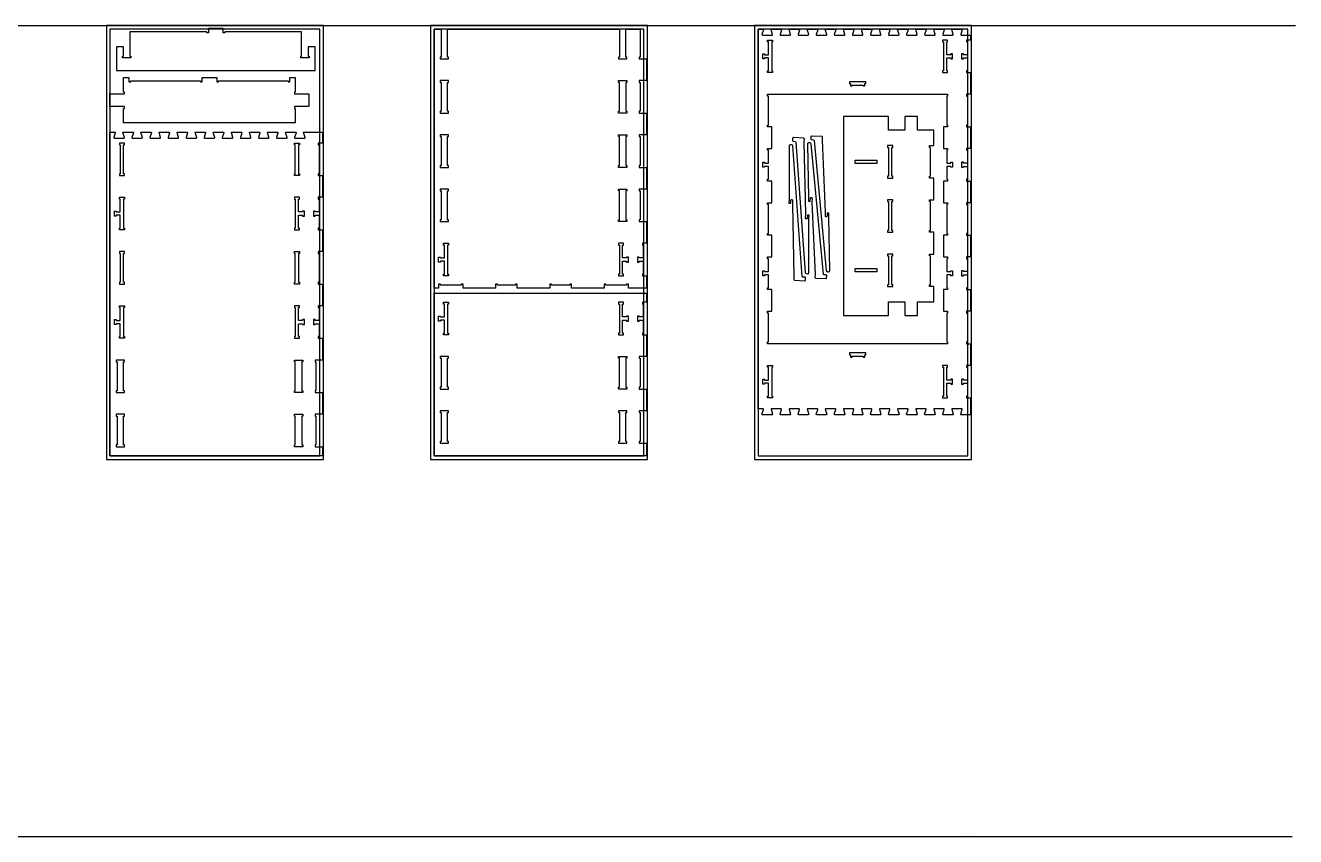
# Model space of a CAD drawing. Header units: inches. Extents: x -1745 to 48028, y -9858 to 20083.
# Drawn here: x 23836 to 30861, y -5684 to -1197 of the extents above; entities that cross this region are included whole.
import ezdxf

# ---------------------------------------------------------------- set-up
doc = ezdxf.new("R2010")
doc.units = ezdxf.units.IN
doc.header["$MEASUREMENT"] = 0
doc.header["$PDMODE"] = 34
doc.layers.add('6_ANYTOOL_CUTTHROUGH_OUTSI', color=5, linetype='Continuous')
doc.layers.add('TOP-CUT-OUTSIDE_24.500MM', color=7, linetype='Continuous', lineweight=25, true_color=0x00a2ff)

msp = doc.modelspace()

# ---------------------------------------------------------------- linework, layer by layer
for p, q in [((16521.2, -1197.9), (30860.9, -1197.9)), ((28709.2, -1248.1), (28709.7, -1249.3)), ((28709.2, -3348.1), (28709.7, -3349.3)), ((16501.5, -5683.3), (30841.2, -5683.3))]:
    msp.add_line(p, q)
for points in [[(24283.5, -3597.9), (25483.5, -3597.9), (25483.5, -1197.9), (24283.5, -1197.9)], [(24303.5, -3577.9), (25463.5, -3577.9), (25463.5, -1217.9), (24303.5, -1217.9)], [(24418.6, -1376.9), (24372.6, -1376.9), (24372.6, -1366.9), (24377.6, -1366.9), (24377.6, -1358.9), (24377.6, -1314.9), (24338.6, -1314.9), (24338.6, -1446.9), (25438.6, -1446.9), (25438.6, -1314.9), (25399.6, -1314.9), (25399.6, -1358.9), (25399.6, -1366.9), (25404.6, -1366.9), (25404.6, -1376.9), (25358.6, -1376.9), (25358.6, -1366.9), (25363.6, -1366.9), (25363.6, -1358.9), (25363.6, -1232.9), (24938.6, -1232.9), (24938.6, -1237.9), (24928.6, -1237.9), (24928.6, -1214.9), (24848.6, -1214.9), (24848.6, -1237.9), (24838.6, -1237.9), (24838.6, -1232.9), (24413.6, -1232.9), (24413.6, -1358.9), (24413.6, -1366.9), (24418.6, -1366.9)], [(26076, -3597.9), (27276, -3597.9), (27276, -1197.9), (26076, -1197.9)], [(26096, -3577.9), (27256, -3577.9), (27256, -1217.9), (26096, -1217.9)], [(26546, -2628.2), (26546, -2633.2), (26446, -2633.2), (26446, -2628.2), (26436, -2628.2), (26436, -2651.2), (26256, -2651.2), (26256, -2628.2), (26246, -2628.2), (26246, -2633.2), (26131, -2633.2), (26131, -2628.2), (26121, -2628.2), (26121, -2651.2), (26096, -2651.2), (26096, -1217.9), (26135, -1217.9), (26135, -1372.2), (26130, -1372.2), (26130, -1382.2), (26176, -1382.2), (26176, -1372.2), (26171, -1372.2), (26171, -1217.9), (27121, -1217.9), (27121, -1372.2), (27116, -1372.2), (27116, -1382.2), (27162, -1382.2), (27162, -1372.2), (27157, -1372.2), (27157, -1217.9), (27235, -1217.9), (27235, -1372.2), (27230, -1372.2), (27230, -1382.2), (27271, -1382.2), (27271, -1502.2), (27230, -1502.2), (27230, -1512.2), (27235, -1512.2), (27235, -1672.2), (27230, -1672.2), (27230, -1682.2), (27271, -1682.2), (27271, -1802.2), (27230, -1802.2), (27230, -1812.2), (27235, -1812.2), (27235, -1972.2), (27230, -1972.2), (27230, -1982.2), (27271, -1982.2), (27271, -2102.2), (27230, -2102.2), (27230, -2112.2), (27235, -2112.2), (27235, -2272.2), (27230, -2272.2), (27230, -2282.2), (27271, -2282.2), (27271, -2402.2), (27248, -2402.2), (27248, -2412.2), (27253, -2412.2), (27253, -2483.2), (27231, -2483.2), (27231, -2478.2), (27221, -2478.2), (27221, -2506.2), (27231, -2506.2), (27231, -2501.2), (27253, -2501.2), (27253, -2572.2), (27248, -2572.2), (27248, -2582.2), (27271, -2582.2), (27271, -2633.2), (27271, -2651.2), (27171, -2651.2), (27171, -2628.2), (27161, -2628.2), (27161, -2633.2), (27046, -2633.2), (27046, -2628.2), (27036, -2628.2), (27036, -2651.2), (26856, -2651.2), (26856, -2628.2), (26846, -2628.2), (26846, -2633.2), (26746, -2633.2), (26746, -2628.2), (26736, -2628.2), (26736, -2651.2), (26556, -2651.2), (26556, -2628.2)], [(27868.4, -3597.9), (29068.4, -3597.9), (29068.4, -1197.9), (27868.4, -1197.9)], [(27888.4, -3577.9), (29048.4, -3577.9), (29048.4, -1217.9), (27888.4, -1217.9)], [(27968.4, -1277.9), (27968.4, -1287.9), (27963.4, -1287.9), (27963.4, -1447.9), (27968.4, -1447.9), (27968.4, -1457.9), (27940.4, -1457.9), (27940.4, -1447.9), (27945.4, -1447.9), (27945.4, -1376.9), (27923.4, -1376.9), (27923.4, -1381.9), (27913.4, -1381.9), (27913.4, -1353.9), (27923.4, -1353.9), (27923.4, -1358.9), (27945.4, -1358.9), (27945.4, -1287.9), (27940.4, -1287.9), (27940.4, -1277.9)], [(28908.4, -1447.9), (28908.4, -1457.9), (28936.4, -1457.9), (28936.4, -1447.9), (28931.4, -1447.9), (28931.4, -1376.9), (28953.4, -1376.9), (28953.4, -1381.9), (28963.4, -1381.9), (28963.4, -1353.9), (28953.4, -1353.9), (28953.4, -1358.9), (28931.4, -1358.9), (28931.4, -1287.9), (28936.4, -1287.9), (28936.4, -1277.9), (28908.4, -1277.9), (28908.4, -1287.9), (28913.4, -1287.9), (28913.4, -1447.9)], [(24383.5, -1565.9), (24378.5, -1565.9), (24378.5, -1485.9), (24408.5, -1485.9), (24408.5, -1508.9), (24418.5, -1508.9), (24418.5, -1503.9), (24803.5, -1503.9), (24803.5, -1508.9), (24813.5, -1508.9), (24813.5, -1485.9), (24893.5, -1485.9), (24893.5, -1508.9), (24903.5, -1508.9), (24903.5, -1503.9), (25288.5, -1503.9), (25288.5, -1508.9), (25298.5, -1508.9), (25298.5, -1485.9), (25328.5, -1485.9), (25328.5, -1565.9), (25323.5, -1565.9), (25323.5, -1575.9), (25328.5, -1575.9), (25403.5, -1575.9), (25403.5, -1645.9), (25328.5, -1645.9), (25323.5, -1645.9), (25323.5, -1655.9), (25328.5, -1655.9), (25328.5, -1735.9), (24378.5, -1735.9), (24378.5, -1655.9), (24383.5, -1655.9), (24383.5, -1645.9), (24378.5, -1645.9), (24303.5, -1645.9), (24303.5, -1575.9), (24378.5, -1575.9), (24383.5, -1575.9)], [(26130, -1502.2), (26130, -1512.2), (26135, -1512.2), (26135, -1672.2), (26130, -1672.2), (26130, -1682.2), (26176, -1682.2), (26176, -1672.2), (26171, -1672.2), (26171, -1512.2), (26176, -1512.2), (26176, -1502.2)], [(27162, -1512.2), (27157, -1512.2), (27157, -1672.2), (27162, -1672.2), (27162, -1682.2), (27116, -1682.2), (27116, -1672.2), (27121, -1672.2), (27121, -1512.2), (27116, -1512.2), (27116, -1502.2), (27162, -1502.2)], [(28398.4, -1531.9), (28408.4, -1531.9), (28408.4, -1526.9), (28468.4, -1526.9), (28468.4, -1531.9), (28478.4, -1531.9), (28478.4, -1518.9), (28483.4, -1518.9), (28483.4, -1508.9), (28393.4, -1508.9), (28393.4, -1518.9), (28398.4, -1518.9)], [(26176, -1802.2), (26130, -1802.2), (26130, -1812.2), (26135, -1812.2), (26135, -1972.2), (26130, -1972.2), (26130, -1982.2), (26176, -1982.2), (26176, -1972.2), (26171, -1972.2), (26171, -1812.2), (26176, -1812.2)], [(27162, -1802.2), (27162, -1812.2), (27157, -1812.2), (27157, -1972.2), (27162, -1972.2), (27162, -1982.2), (27116, -1982.2), (27116, -1972.2), (27121, -1972.2), (27121, -1812.2), (27116, -1812.2), (27116, -1802.2)], [(24355.5, -2027.9), (24383.5, -2027.9), (24383.5, -2017.9), (24378.5, -2017.9), (24378.5, -1857.9), (24383.5, -1857.9), (24383.5, -1847.9), (24355.5, -1847.9), (24355.5, -1857.9), (24360.5, -1857.9), (24360.5, -2017.9), (24355.5, -2017.9)], [(25351.5, -2027.9), (25323.5, -2027.9), (25323.5, -2017.9), (25328.5, -2017.9), (25328.5, -1857.9), (25323.5, -1857.9), (25323.5, -1847.9), (25351.5, -1847.9), (25351.5, -1857.9), (25346.5, -1857.9), (25346.5, -2017.9), (25351.5, -2017.9)], [(28604.6, -1861.6), (28604.6, -1871.6), (28609.6, -1871.6), (28609.6, -2031.6), (28604.6, -2031.6), (28604.6, -2041.6), (28632.6, -2041.6), (28632.6, -2031.6), (28627.6, -2031.6), (28627.6, -1871.6), (28632.6, -1871.6), (28632.6, -1861.6)], [(28544.6, -1960.6), (28424.6, -1960.6), (28424.6, -1942.6), (28544.6, -1942.6)], [(26171, -2272.2), (26171, -2112.2), (26176, -2112.2), (26176, -2102.2), (26130, -2102.2), (26130, -2112.2), (26135, -2112.2), (26135, -2272.2), (26130, -2272.2), (26130, -2282.2), (26176, -2282.2), (26176, -2272.2)], [(27162, -2102.2), (27162, -2112.2), (27157, -2112.2), (27157, -2272.2), (27162, -2272.2), (27162, -2282.2), (27116, -2282.2), (27116, -2272.2), (27121, -2272.2), (27121, -2112.2), (27116, -2112.2), (27116, -2102.2)], [(24355.5, -2157.9), (24355.5, -2147.9), (24383.5, -2147.9), (24383.5, -2157.9), (24378.5, -2157.9), (24378.5, -2317.9), (24383.5, -2317.9), (24383.5, -2327.9), (24355.5, -2327.9), (24355.5, -2317.9), (24360.5, -2317.9), (24360.5, -2246.9), (24338.5, -2246.9), (24338.5, -2251.9), (24328.5, -2251.9), (24328.5, -2223.9), (24338.5, -2223.9), (24338.5, -2228.9), (24360.5, -2228.9), (24360.5, -2157.9)], [(25351.5, -2157.9), (25351.5, -2147.9), (25323.5, -2147.9), (25323.5, -2157.9), (25328.5, -2157.9), (25328.5, -2317.9), (25323.5, -2317.9), (25323.5, -2327.9), (25351.5, -2327.9), (25351.5, -2317.9), (25346.5, -2317.9), (25346.5, -2246.9), (25368.5, -2246.9), (25368.5, -2251.9), (25378.5, -2251.9), (25378.5, -2223.9), (25368.5, -2223.9), (25368.5, -2228.9), (25346.5, -2228.9), (25346.5, -2157.9)], [(28604.6, -2161.6), (28604.6, -2171.6), (28609.6, -2171.6), (28609.6, -2331.6), (28604.6, -2331.6), (28604.6, -2341.6), (28632.6, -2341.6), (28632.6, -2331.6), (28627.6, -2331.6), (28627.6, -2171.6), (28632.6, -2171.6), (28632.6, -2161.6)], [(24355.5, -2627.9), (24383.5, -2627.9), (24383.5, -2617.9), (24378.5, -2617.9), (24378.5, -2457.9), (24383.5, -2457.9), (24383.5, -2447.9), (24355.5, -2447.9), (24355.5, -2457.9), (24360.5, -2457.9), (24360.5, -2617.9), (24355.5, -2617.9)], [(25351.5, -2627.9), (25323.5, -2627.9), (25323.5, -2617.9), (25328.5, -2617.9), (25328.5, -2457.9), (25323.5, -2457.9), (25323.5, -2447.9), (25351.5, -2447.9), (25351.5, -2457.9), (25346.5, -2457.9), (25346.5, -2617.9), (25351.5, -2617.9)], [(26148, -2412.2), (26148, -2402.2), (26176, -2402.2), (26176, -2412.2), (26171, -2412.2), (26171, -2572.2), (26176, -2572.2), (26176, -2582.2), (26148, -2582.2), (26148, -2572.2), (26153, -2572.2), (26153, -2501.2), (26131, -2501.2), (26131, -2506.2), (26121, -2506.2), (26121, -2478.2), (26131, -2478.2), (26131, -2483.2), (26153, -2483.2), (26153, -2412.2)], [(27121, -2412.2), (27121, -2572.2), (27116, -2572.2), (27116, -2582.2), (27144, -2582.2), (27144, -2572.2), (27139, -2572.2), (27139, -2501.2), (27161, -2501.2), (27161, -2506.2), (27171, -2506.2), (27171, -2478.2), (27161, -2478.2), (27161, -2483.2), (27139, -2483.2), (27139, -2412.2), (27144, -2412.2), (27144, -2402.2), (27116, -2402.2), (27116, -2412.2)], [(28604.6, -2461.6), (28604.6, -2471.6), (28609.6, -2471.6), (28609.6, -2631.6), (28604.6, -2631.6), (28604.6, -2641.6), (28632.6, -2641.6), (28632.6, -2631.6), (28627.6, -2631.6), (28627.6, -2471.6), (28632.6, -2471.6), (28632.6, -2461.6)], [(28544.6, -2560.6), (28424.6, -2560.6), (28424.6, -2542.6), (28544.6, -2542.6)], [(26148, -2908.6), (26148, -2898.6), (26153, -2898.6), (26153, -2827.6), (26131, -2827.6), (26131, -2832.6), (26121, -2832.6), (26121, -2804.6), (26131, -2804.6), (26131, -2809.6), (26153, -2809.6), (26153, -2738.6), (26148, -2738.6), (26148, -2728.6), (26176, -2728.6), (26176, -2738.6), (26171, -2738.6), (26171, -2898.6), (26176, -2898.6), (26176, -2908.6)], [(27139, -2898.6), (27139, -2827.6), (27161, -2827.6), (27161, -2832.6), (27171, -2832.6), (27171, -2804.6), (27161, -2804.6), (27161, -2809.6), (27139, -2809.6), (27139, -2738.6), (27144, -2738.6), (27144, -2728.6), (27116, -2728.6), (27116, -2738.6), (27121, -2738.6), (27121, -2898.6), (27116, -2898.6), (27116, -2908.6), (27144, -2908.6), (27144, -2898.6)], [(24355.5, -2757.9), (24355.5, -2747.9), (24383.5, -2747.9), (24383.5, -2757.9), (24378.5, -2757.9), (24378.5, -2917.9), (24383.5, -2917.9), (24383.5, -2927.9), (24355.5, -2927.9), (24355.5, -2917.9), (24360.5, -2917.9), (24360.5, -2846.9), (24338.5, -2846.9), (24338.5, -2851.9), (24328.5, -2851.9), (24328.5, -2823.9), (24338.5, -2823.9), (24338.5, -2828.9), (24360.5, -2828.9), (24360.5, -2757.9)], [(25351.5, -2757.9), (25351.5, -2747.9), (25323.5, -2747.9), (25323.5, -2757.9), (25328.5, -2757.9), (25328.5, -2917.9), (25323.5, -2917.9), (25323.5, -2927.9), (25351.5, -2927.9), (25351.5, -2917.9), (25346.5, -2917.9), (25346.5, -2846.9), (25368.5, -2846.9), (25368.5, -2851.9), (25378.5, -2851.9), (25378.5, -2823.9), (25368.5, -2823.9), (25368.5, -2828.9), (25346.5, -2828.9), (25346.5, -2757.9)], [(28398.4, -3031.9), (28408.4, -3031.9), (28408.4, -3026.9), (28468.4, -3026.9), (28468.4, -3031.9), (28478.4, -3031.9), (28478.4, -3018.9), (28483.4, -3018.9), (28483.4, -3008.9), (28393.4, -3008.9), (28393.4, -3018.9), (28398.4, -3018.9)], [(24383.5, -3227.9), (24383.5, -3217.9), (24378.5, -3217.9), (24378.5, -3057.9), (24383.5, -3057.9), (24383.5, -3047.9), (24337.5, -3047.9), (24337.5, -3057.9), (24342.5, -3057.9), (24342.5, -3217.9), (24337.5, -3217.9), (24337.5, -3227.9)], [(25323.5, -3227.9), (25323.5, -3217.9), (25328.5, -3217.9), (25328.5, -3057.9), (25323.5, -3057.9), (25323.5, -3047.9), (25369.5, -3047.9), (25369.5, -3057.9), (25364.5, -3057.9), (25364.5, -3217.9), (25369.5, -3217.9), (25369.5, -3227.9)], [(26135, -3198.6), (26130, -3198.6), (26130, -3208.6), (26176, -3208.6), (26176, -3198.6), (26171, -3198.6), (26171, -3038.6), (26176, -3038.6), (26176, -3028.6), (26130, -3028.6), (26130, -3038.6), (26135, -3038.6)], [(27162, -3038.6), (27157, -3038.6), (27157, -3198.6), (27162, -3198.6), (27162, -3208.6), (27116, -3208.6), (27116, -3198.6), (27121, -3198.6), (27121, -3038.6), (27116, -3038.6), (27116, -3028.6), (27162, -3028.6)], [(27945.4, -3247.9), (27945.4, -3176.9), (27923.4, -3176.9), (27923.4, -3181.9), (27913.4, -3181.9), (27913.4, -3153.9), (27923.4, -3153.9), (27923.4, -3158.9), (27945.4, -3158.9), (27945.4, -3087.9), (27940.4, -3087.9), (27940.4, -3077.9), (27968.4, -3077.9), (27968.4, -3087.9), (27963.4, -3087.9), (27963.4, -3247.9), (27968.4, -3247.9), (27968.4, -3257.9), (27940.4, -3257.9), (27940.4, -3247.9)], [(28953.4, -3176.9), (28953.4, -3181.9), (28963.4, -3181.9), (28963.4, -3153.9), (28953.4, -3153.9), (28953.4, -3158.9), (28931.4, -3158.9), (28931.4, -3087.9), (28936.4, -3087.9), (28936.4, -3077.9), (28908.4, -3077.9), (28908.4, -3087.9), (28913.4, -3087.9), (28913.4, -3247.9), (28908.4, -3247.9), (28908.4, -3257.9), (28936.4, -3257.9), (28936.4, -3247.9), (28931.4, -3247.9), (28931.4, -3176.9)], [(24383.5, -3527.9), (24383.5, -3517.9), (24378.5, -3517.9), (24378.5, -3357.9), (24383.5, -3357.9), (24383.5, -3347.9), (24337.5, -3347.9), (24337.5, -3357.9), (24342.5, -3357.9), (24342.5, -3517.9), (24337.5, -3517.9), (24337.5, -3527.9)], [(25323.5, -3527.9), (25323.5, -3517.9), (25328.5, -3517.9), (25328.5, -3357.9), (25323.5, -3357.9), (25323.5, -3347.9), (25369.5, -3347.9), (25369.5, -3357.9), (25364.5, -3357.9), (25364.5, -3517.9), (25369.5, -3517.9), (25369.5, -3527.9)], [(26135, -3498.6), (26130, -3498.6), (26130, -3508.6), (26176, -3508.6), (26176, -3498.6), (26171, -3498.6), (26171, -3338.6), (26176, -3338.6), (26176, -3328.6), (26130, -3328.6), (26130, -3338.6), (26135, -3338.6)], [(27116, -3508.6), (27162, -3508.6), (27162, -3498.6), (27157, -3498.6), (27157, -3338.6), (27162, -3338.6), (27162, -3328.6), (27116, -3328.6), (27116, -3338.6), (27121, -3338.6), (27121, -3498.6), (27116, -3498.6)]]:
    msp.add_lwpolyline(points, close=True)
for points in [[(29063.4, -2177.9), (29040.4, -2177.9), (29040.4, -2187.9), (29045.4, -2187.9), (29045.4, -2347.9), (29040.4, -2347.9), (29040.4, -2357.9), (29063.4, -2357.9), (29063.4, -2477.9), (29040.4, -2477.9), (29040.4, -2487.9), (29045.4, -2487.9), (29045.4, -2558.9), (29023.4, -2558.9), (29023.4, -2553.9), (29013.4, -2553.9), (29013.4, -2581.9), (29023.4, -2581.9), (29023.4, -2576.9), (29045.4, -2576.9), (29045.4, -2647.9), (29040.4, -2647.9), (29040.4, -2657.9), (29063.4, -2657.9), (29063.4, -2777.9), (29040.4, -2777.9), (29040.4, -2787.9), (29045.4, -2787.9), (29045.4, -2947.9), (29040.4, -2947.9), (29040.4, -2957.9), (29063.4, -2957.9), (29063.4, -3077.9), (29040.4, -3077.9), (29040.4, -3087.9), (29045.4, -3087.9), (29045.4, -3158.9), (29023.4, -3158.9), (29023.4, -3153.9), (29013.4, -3153.9), (29013.4, -3181.9), (29023.4, -3181.9), (29023.4, -3176.9), (29045.4, -3176.9), (29045.4, -3247.9), (29040.4, -3247.9), (29040.4, -3257.9), (29063.4, -3257.9), (29063.4, -3350.4), (29011.7, -3350.4), (29009.5, -3349.3), (29009, -3348.1), (29009.1, -3346.9), (29017.3, -3320.1), (29016.5, -3318.3), (29014.9, -3317.9), (28988.4, -3317.9), (28962, -3317.9), (28960.4, -3318.3), (28959.6, -3320.1), (28967.8, -3346.9), (28967.9, -3348.1), (28967.4, -3349.3), (28965.2, -3350.4), (28911.9, -3350.4), (28910.7, -3350.1), (28909.7, -3349.3), (28909.3, -3346.9), (28917.3, -3320.8), (28917.4, -3319.2), (28915.9, -3317.9), (28862, -3317.9), (28860.4, -3318.3), (28859.6, -3320.1), (28867.8, -3346.9), (28867.9, -3348.1), (28867.4, -3349.3), (28866.4, -3350.1), (28865.2, -3350.4), (28811.9, -3350.4), (28810.7, -3350.1), (28809.7, -3349.3), (28809.2, -3348.1), (28809.3, -3346.9), (28817.3, -3320.8), (28817.4, -3319.2), (28815.9, -3317.9), (28762, -3317.9), (28760.4, -3318.3), (28759.6, -3320.1), (28767.8, -3346.9), (28767.9, -3348.1), (28767.4, -3349.3), (28765.2, -3350.4), (28711.9, -3350.4), (28710.7, -3350.1), (28709.7, -3349.3), (28709.2, -3348.1), (28709.3, -3346.9), (28717.3, -3320.8), (28717.4, -3319.2), (28715.9, -3317.9), (28662, -3317.9), (28660.4, -3318.3), (28659.6, -3320.1), (28667.8, -3346.9), (28667.9, -3348.1), (28667.4, -3349.3), (28665.2, -3350.4), (28611.9, -3350.4), (28610.7, -3350.1), (28609.7, -3349.3), (28609.3, -3346.9), (28617.3, -3320.8), (28617.4, -3319.2), (28615.9, -3317.9), (28562, -3317.9), (28560.4, -3318.3), (28559.6, -3320.1), (28567.8, -3346.9), (28567.9, -3348.1), (28567.4, -3349.3), (28565.2, -3350.4), (28511.9, -3350.4), (28510.7, -3350.1), (28509.7, -3349.3), (28509.3, -3346.9), (28517.3, -3320.8), (28517.4, -3319.2), (28515.9, -3317.9), (28462, -3317.9), (28460.4, -3318.3), (28459.6, -3320.1), (28467.8, -3346.9), (28467.9, -3348.1), (28467.4, -3349.3), (28465.2, -3350.4), (28411.9, -3350.4), (28410.7, -3350.1), (28409.7, -3349.3), (28409.2, -3348.1), (28409.3, -3346.9), (28417.3, -3320.8), (28417.4, -3319.2), (28415.9, -3317.9), (28388.7, -3317.9), (28362.2, -3317.9), (28360.6, -3318.3), (28359.8, -3320.1), (28368.1, -3346.9), (28368.1, -3348.1), (28367.6, -3349.3), (28365.5, -3350.4), (28312.2, -3350.4), (28311, -3350.1), (28310, -3349.3), (28309.6, -3346.9), (28317.6, -3320.8), (28317.7, -3319.2), (28316.1, -3317.9), (28262.2, -3317.9), (28260.6, -3318.3), (28259.8, -3320.1), (28268.1, -3346.9), (28268.1, -3348.1), (28267.6, -3349.3), (28266.7, -3350.1), (28265.4, -3350.4), (28212.2, -3350.4), (28211, -3350.1), (28210, -3349.3), (28209.5, -3348.1), (28209.6, -3346.9), (28217.6, -3320.8), (28217.7, -3319.2), (28216.1, -3317.9), (28162.2, -3317.9), (28160.6, -3318.3), (28159.8, -3320.1), (28168.1, -3346.9), (28168.1, -3348.1), (28167.6, -3349.3), (28165.5, -3350.4), (28112.2, -3350.4), (28111, -3350.1), (28110, -3349.3), (28109.5, -3348.1), (28109.6, -3346.9), (28117.6, -3320.8), (28117.7, -3319.2), (28116.1, -3317.9), (28062.2, -3317.9), (28060.6, -3318.3), (28059.8, -3320.1), (28068.1, -3346.9), (28068.1, -3348.1), (28067.6, -3349.3), (28065.5, -3350.4), (28012.2, -3350.4), (28011, -3350.1), (28010, -3349.3), (28009.6, -3346.9), (28017.6, -3320.8), (28017.7, -3319.2), (28016.1, -3317.9), (27962.2, -3317.9), (27960.6, -3318.3), (27959.8, -3320.1), (27968.1, -3346.9), (27968.1, -3348.1), (27967.6, -3349.3), (27965.5, -3350.4), (27912.2, -3350.4), (27911, -3350.1), (27910, -3349.3), (27909.6, -3346.9), (27917.6, -3320.8), (27917.7, -3319.2), (27916.1, -3317.9), (27888.4, -3317.9), (27888.4, -1217.9), (27916.1, -1217.9), (27917.7, -1219.2), (27917.6, -1220.8), (27909.6, -1246.9), (27910, -1249.3), (27911, -1250.1), (27912.2, -1250.4), (27965.5, -1250.4), (27967.6, -1249.3), (27968.1, -1248.1), (27968.1, -1246.9), (27959.8, -1220.1), (27960.6, -1218.3), (27962.2, -1217.9), (28016.1, -1217.9), (28017.7, -1219.2), (28017.6, -1220.8), (28009.6, -1246.9), (28010, -1249.3), (28011, -1250.1), (28012.2, -1250.4), (28065.5, -1250.4), (28067.6, -1249.3), (28068.1, -1248.1), (28068.1, -1246.9), (28059.8, -1220.1), (28060.6, -1218.3), (28062.2, -1217.9), (28116.1, -1217.9), (28117.7, -1219.2), (28117.6, -1220.8), (28109.6, -1246.9), (28109.5, -1248.1), (28110, -1249.3), (28111, -1250.1), (28112.2, -1250.4), (28165.5, -1250.4), (28167.6, -1249.3), (28168.1, -1248.1), (28168.1, -1246.9), (28159.8, -1220.1), (28160.6, -1218.3), (28162.2, -1217.9), (28216.1, -1217.9), (28217.7, -1219.2), (28217.6, -1220.8), (28209.6, -1246.9), (28209.5, -1248.1), (28210, -1249.3), (28211, -1250.1), (28212.2, -1250.4), (28265.4, -1250.4), (28266.7, -1250.1), (28267.6, -1249.3), (28268.1, -1248.1), (28268.1, -1246.9), (28259.8, -1220.1), (28260.6, -1218.3), (28262.2, -1217.9), (28316.1, -1217.9), (28317.7, -1219.2), (28317.6, -1220.8), (28309.6, -1246.9), (28310, -1249.3), (28311, -1250.1), (28312.2, -1250.4), (28365.5, -1250.4), (28367.6, -1249.3), (28368.1, -1248.1), (28368.1, -1246.9), (28359.8, -1220.1), (28360.6, -1218.3), (28362.2, -1217.9), (28388.7, -1217.9), (28415.9, -1217.9), (28417.4, -1219.2), (28417.3, -1220.8), (28409.3, -1246.9), (28409.2, -1248.1), (28409.7, -1249.3), (28410.7, -1250.1), (28411.9, -1250.4), (28465.2, -1250.4), (28467.4, -1249.3), (28467.9, -1248.1), (28467.8, -1246.9), (28459.6, -1220.1), (28460.4, -1218.3), (28462, -1217.9), (28515.9, -1217.9), (28517.4, -1219.2), (28517.3, -1220.8), (28509.3, -1246.9), (28509.7, -1249.3), (28510.7, -1250.1), (28511.9, -1250.4), (28565.2, -1250.4), (28567.4, -1249.3), (28567.9, -1248.1), (28567.8, -1246.9), (28559.6, -1220.1), (28560.4, -1218.3), (28562, -1217.9), (28615.9, -1217.9), (28617.4, -1219.2), (28617.3, -1220.8), (28609.3, -1246.9), (28609.7, -1249.3), (28610.7, -1250.1), (28611.9, -1250.4), (28665.2, -1250.4), (28667.4, -1249.3), (28667.9, -1248.1), (28667.8, -1246.9), (28659.6, -1220.1), (28660.4, -1218.3), (28662, -1217.9), (28715.9, -1217.9), (28717.4, -1219.2), (28717.3, -1220.8), (28709.3, -1246.9), (28709.2, -1248.1), (28709.7, -1249.3), (28710.7, -1250.1), (28711.9, -1250.4), (28765.2, -1250.4), (28767.4, -1249.3), (28767.9, -1248.1), (28767.8, -1246.9), (28759.6, -1220.1), (28760.4, -1218.3), (28762, -1217.9), (28815.9, -1217.9), (28817.4, -1219.2), (28817.3, -1220.8), (28809.3, -1246.9), (28809.2, -1248.1), (28809.7, -1249.3), (28810.7, -1250.1), (28811.9, -1250.4), (28865.2, -1250.4), (28866.4, -1250.1), (28867.4, -1249.3), (28867.9, -1248.1), (28867.8, -1246.9), (28859.6, -1220.1), (28860.4, -1218.3), (28862, -1217.9), (28915.9, -1217.9), (28917.4, -1219.2), (28917.3, -1220.8), (28909.3, -1246.9), (28909.7, -1249.3), (28910.7, -1250.1), (28911.9, -1250.4), (28965.2, -1250.4), (28967.4, -1249.3), (28967.9, -1248.1), (28967.8, -1246.9), (28959.6, -1220.1), (28960.4, -1218.3), (28962, -1217.9), (28988.4, -1217.9), (29014.9, -1217.9), (29016.5, -1218.3), (29017.3, -1220.1), (29009.1, -1246.9), (29009, -1248.1), (29009.5, -1249.3), (29011.7, -1250.4), (29063.4, -1250.4), (29063.4, -1277.9), (29040.4, -1277.9), (29040.4, -1287.9), (29045.4, -1287.9), (29045.4, -1358.9), (29023.4, -1358.9), (29023.4, -1353.9), (29013.4, -1353.9), (29013.4, -1381.9), (29023.4, -1381.9), (29023.4, -1376.9), (29045.4, -1376.9), (29045.4, -1447.9), (29040.4, -1447.9), (29040.4, -1457.9), (29063.4, -1457.9), (29063.4, -1577.9), (29040.4, -1577.9), (29040.4, -1587.9), (29045.4, -1587.9), (29045.4, -1747.9), (29040.4, -1747.9), (29040.4, -1757.9), (29063.4, -1757.9), (29063.4, -1877.9), (29040.4, -1877.9), (29040.4, -1887.9), (29045.4, -1887.9), (29045.4, -1958.9), (29023.4, -1958.9), (29023.4, -1953.9), (29013.4, -1953.9), (29013.4, -1981.9), (29023.4, -1981.9), (29023.4, -1976.9), (29045.4, -1976.9), (29045.4, -2047.9), (29040.4, -2047.9), (29040.4, -2057.9), (29063.4, -2057.9), (29063.4, -2177.9)], [(28913.4, -2177.9), (28936.4, -2177.9), (28936.4, -2187.9), (28931.4, -2187.9), (28931.4, -2347.9), (28936.4, -2347.9), (28936.4, -2357.9), (28913.4, -2357.9), (28913.4, -2477.9), (28936.4, -2477.9), (28936.4, -2487.9), (28931.4, -2487.9), (28931.4, -2558.9), (28953.4, -2558.9), (28953.4, -2553.9), (28963.4, -2553.9), (28963.4, -2581.9), (28953.4, -2581.9), (28953.4, -2576.9), (28931.4, -2576.9), (28931.4, -2647.9), (28936.4, -2647.9), (28936.4, -2657.9), (28913.4, -2657.9), (28913.4, -2777.9), (28936.4, -2777.9), (28936.4, -2787.9), (28931.4, -2787.9), (28931.4, -2947.9), (28936.4, -2947.9), (28936.4, -2957.9), (28913.4, -2957.9), (27963.4, -2957.9), (27940.4, -2957.9), (27940.4, -2947.9), (27945.4, -2947.9), (27945.4, -2787.9), (27940.4, -2787.9), (27940.4, -2777.9), (27963.4, -2777.9), (27963.4, -2657.9), (27940.4, -2657.9), (27940.4, -2647.9), (27945.4, -2647.9), (27945.4, -2576.9), (27923.4, -2576.9), (27923.4, -2581.9), (27913.4, -2581.9), (27913.4, -2553.9), (27923.4, -2553.9), (27923.4, -2558.9), (27945.4, -2558.9), (27945.4, -2487.9), (27940.4, -2487.9), (27940.4, -2477.9), (27963.4, -2477.9), (27963.4, -2357.9), (27940.4, -2357.9), (27940.4, -2347.9), (27945.4, -2347.9), (27945.4, -2187.9), (27940.4, -2187.9), (27940.4, -2177.9), (27963.4, -2177.9), (27963.4, -2057.9), (27940.4, -2057.9), (27940.4, -2047.9), (27945.4, -2047.9), (27945.4, -1976.9), (27923.4, -1976.9), (27923.4, -1981.9), (27913.4, -1981.9), (27913.4, -1953.9), (27923.4, -1953.9), (27923.4, -1958.9), (27945.4, -1958.9), (27945.4, -1887.9), (27940.4, -1887.9), (27940.4, -1877.9), (27963.4, -1877.9), (27963.4, -1757.9), (27940.4, -1757.9), (27940.4, -1747.9), (27945.4, -1747.9), (27945.4, -1587.9), (27940.4, -1587.9), (27940.4, -1577.9), (27963.4, -1577.9), (28913.4, -1577.9), (28936.4, -1577.9), (28936.4, -1587.9), (28931.4, -1587.9), (28931.4, -1747.9), (28936.4, -1747.9), (28936.4, -1757.9), (28913.4, -1757.9), (28913.4, -1877.9), (28936.4, -1877.9), (28936.4, -1887.9), (28931.4, -1887.9), (28931.4, -1958.9), (28953.4, -1958.9), (28953.4, -1953.9), (28963.4, -1953.9), (28963.4, -1981.9), (28953.4, -1981.9), (28953.4, -1976.9), (28931.4, -1976.9), (28931.4, -2047.9), (28936.4, -2047.9), (28936.4, -2057.9), (28913.4, -2057.9), (28913.4, -2177.9)], [(28609.6, -1776.6), (28609.6, -1701.6), (28377.6, -1701.6), (28359.6, -1701.6), (28359.6, -1776.6), (28359.6, -2726.6), (28359.6, -2801.6), (28377.6, -2801.6), (28609.6, -2801.6), (28609.6, -2726.6), (28699.6, -2726.6), (28699.6, -2801.6), (28769.6, -2801.6), (28769.6, -2726.6), (28859.6, -2726.6), (28859.6, -2641.6), (28836.6, -2641.6), (28836.6, -2631.6), (28841.6, -2631.6), (28841.6, -2471.6), (28836.6, -2471.6), (28836.6, -2461.6), (28859.6, -2461.6), (28859.6, -2341.6), (28836.6, -2341.6), (28836.6, -2331.6), (28841.6, -2331.6), (28841.6, -2171.6), (28836.6, -2171.6), (28836.6, -2161.6), (28859.6, -2161.6), (28859.6, -2041.6), (28836.6, -2041.6), (28836.6, -2031.6), (28841.6, -2031.6), (28841.6, -1871.6), (28836.6, -1871.6), (28836.6, -1861.6), (28859.6, -1861.6), (28859.6, -1776.6), (28769.6, -1776.6), (28769.6, -1701.6), (28699.6, -1701.6), (28699.6, -1776.6), (28609.6, -1776.6)], [(26096, -3577.9), (26096, -3491.4), (26096, -2677.6), (27271, -2677.6), (27271, -2728.6), (27248, -2728.6), (27248, -2738.6), (27253, -2738.6), (27253, -2809.6), (27231, -2809.6), (27231, -2804.6), (27221, -2804.6), (27221, -2832.6), (27231, -2832.6), (27231, -2827.6), (27253, -2827.6), (27253, -2898.6), (27248, -2898.6), (27248, -2908.6), (27271, -2908.6), (27271, -3028.6), (27230, -3028.6), (27230, -3038.6), (27235, -3038.6), (27235, -3198.6), (27230, -3198.6), (27230, -3208.6), (27271, -3208.6), (27271, -3328.6), (27230, -3328.6), (27230, -3338.6), (27235, -3338.6), (27235, -3491.4), (27235, -3498.6), (27230, -3498.6), (27230, -3508.6), (27271, -3508.6), (27271, -3577.9), (26096, -3577.9)]]:
    msp.add_lwpolyline(points)
for p in [(25483.5, -1197.9), (27276, -1197.9), (29068.4, -1197.9), (25463.8, -5683.3), (27256.3, -5683.3), (29048.7, -5683.3)]:
    msp.add_point(p)
at = {"layer": '6_ANYTOOL_CUTTHROUGH_OUTSI', "color": 0}
msp.add_lwpolyline([(25478.5, -1787.9), (25478.5, -1847.9), (25455.5, -1847.9), (25455.5, -1857.9), (25460.5, -1857.9), (25460.5, -2017.9), (25455.5, -2017.9), (25455.5, -2027.9), (25478.5, -2027.9), (25478.5, -2147.9), (25455.5, -2147.9), (25455.5, -2157.9), (25460.5, -2157.9), (25460.5, -2228.9), (25438.5, -2228.9), (25438.5, -2223.9), (25428.5, -2223.9), (25428.5, -2251.9), (25438.5, -2251.9), (25438.5, -2246.9), (25460.5, -2246.9), (25460.5, -2317.9), (25455.5, -2317.9), (25455.5, -2327.9), (25478.5, -2327.9), (25478.5, -2447.9), (25455.5, -2447.9), (25455.5, -2457.9), (25460.5, -2457.9), (25460.5, -2617.9), (25455.5, -2617.9), (25455.5, -2627.9), (25478.5, -2627.9), (25478.5, -2747.9), (25455.5, -2747.9), (25455.5, -2757.9), (25460.5, -2757.9), (25460.5, -2828.9), (25438.5, -2828.9), (25438.5, -2823.9), (25428.5, -2823.9), (25428.5, -2851.9), (25438.5, -2851.9), (25438.5, -2846.9), (25460.5, -2846.9), (25460.5, -2917.9), (25455.5, -2917.9), (25455.5, -2927.9), (25478.5, -2927.9), (25478.5, -3047.9), (25437.5, -3047.9), (25437.5, -3057.9), (25442.5, -3057.9), (25442.5, -3217.9), (25437.5, -3217.9), (25437.5, -3227.9), (25478.5, -3227.9), (25478.5, -3347.9), (25437.5, -3347.9), (25437.5, -3357.9), (25442.5, -3357.9), (25442.5, -3517.9), (25437.5, -3517.9), (25437.5, -3527.9), (25478.5, -3527.9), (25478.5, -3577.9), (25403.5, -3577.9), (24303.5, -3577.9), (24303.5, -1787.9), (24331.2, -1787.9), (24332.7, -1789.2), (24332.6, -1790.8), (24324.6, -1816.9), (24325, -1819.3), (24326, -1820.1), (24327.2, -1820.4), (24380.5, -1820.4), (24382.7, -1819.3), (24383.2, -1818.1), (24383.1, -1816.9), (24374.9, -1790.1), (24375.7, -1788.3), (24377.3, -1787.9), (24431.2, -1787.9), (24432.7, -1789.2), (24432.6, -1790.8), (24424.6, -1816.9), (24425, -1819.3), (24426, -1820.1), (24427.2, -1820.4), (24480.5, -1820.4), (24482.7, -1819.3), (24483.2, -1818.1), (24483.1, -1816.9), (24474.9, -1790.1), (24475.7, -1788.3), (24477.3, -1787.9), (24531.2, -1787.9), (24532.7, -1789.2), (24532.6, -1790.8), (24524.6, -1816.9), (24524.5, -1818.1), (24525, -1819.3), (24526, -1820.1), (24527.2, -1820.4), (24580.5, -1820.4), (24582.7, -1819.3), (24583.2, -1818.1), (24583.1, -1816.9), (24574.9, -1790.1), (24575.7, -1788.3), (24577.3, -1787.9), (24631.2, -1787.9), (24632.7, -1789.2), (24632.6, -1790.8), (24624.6, -1816.9), (24624.5, -1818.1), (24625, -1819.3), (24626, -1820.1), (24627.2, -1820.4), (24680.5, -1820.4), (24681.7, -1820.1), (24682.7, -1819.3), (24683.2, -1818.1), (24683.1, -1816.9), (24674.9, -1790.1), (24675.7, -1788.3), (24677.3, -1787.9), (24731.2, -1787.9), (24732.7, -1789.2), (24732.6, -1790.8), (24724.6, -1816.9), (24725, -1819.3), (24726, -1820.1), (24727.2, -1820.4), (24780.5, -1820.4), (24782.7, -1819.3), (24783.2, -1818.1), (24783.1, -1816.9), (24774.9, -1790.1), (24775.7, -1788.3), (24777.3, -1787.9), (24803.8, -1787.9), (24831, -1787.9), (24832.5, -1789.2), (24832.4, -1790.8), (24824.4, -1816.9), (24824.3, -1818.1), (24824.8, -1819.3), (24825.8, -1820.1), (24827, -1820.4), (24880.3, -1820.4), (24882.4, -1819.3), (24883, -1818.1), (24882.9, -1816.9), (24874.6, -1790.1), (24875.4, -1788.3), (24877, -1787.9), (24931, -1787.9), (24932.5, -1789.2), (24932.4, -1790.8), (24924.4, -1816.9), (24924.8, -1819.3), (24925.8, -1820.1), (24927, -1820.4), (24980.3, -1820.4), (24982.4, -1819.3), (24983, -1818.1), (24982.9, -1816.9), (24974.6, -1790.1), (24975.4, -1788.3), (24977, -1787.9), (25031, -1787.9), (25032.5, -1789.2), (25032.4, -1790.8), (25024.4, -1816.9), (25024.8, -1819.3), (25025.8, -1820.1), (25027, -1820.4), (25080.3, -1820.4), (25082.4, -1819.3), (25083, -1818.1), (25082.9, -1816.9), (25074.6, -1790.1), (25075.4, -1788.3), (25077, -1787.9), (25131, -1787.9), (25132.5, -1789.2), (25132.4, -1790.8), (25124.4, -1816.9), (25124.3, -1818.1), (25124.8, -1819.3), (25125.8, -1820.1), (25127, -1820.4), (25180.3, -1820.4), (25182.4, -1819.3), (25183, -1818.1), (25182.9, -1816.9), (25174.6, -1790.1), (25175.4, -1788.3), (25177, -1787.9), (25231, -1787.9), (25232.5, -1789.2), (25232.4, -1790.8), (25224.4, -1816.9), (25224.3, -1818.1), (25224.8, -1819.3), (25225.8, -1820.1), (25227, -1820.4), (25280.3, -1820.4), (25281.5, -1820.1), (25282.5, -1819.3), (25283, -1818.1), (25282.9, -1816.9), (25274.6, -1790.1), (25275.4, -1788.3), (25277, -1787.9), (25331, -1787.9), (25332.5, -1789.2), (25332.4, -1790.8), (25324.4, -1816.9), (25324.8, -1819.3), (25325.8, -1820.1), (25327, -1820.4), (25380.3, -1820.4), (25382.4, -1819.3), (25383, -1818.1), (25382.9, -1816.9), (25374.6, -1790.1), (25375.4, -1788.3), (25377, -1787.9), (25403.5, -1787.9), (25478.5, -1787.9)], dxfattribs=at)
at = {"layer": 'TOP-CUT-OUTSIDE_24.500MM'}
for points in [[(28082.1, -1837.6), (28093, -1838.3, -0.374382), (28096.7, -1842), (28148.9, -2563.5, 0.374382), (28155.4, -2570), (28161.5, -2570.4, 0.433568), (28169, -2563.4), (28169, -2267.7), (28170.4, -2246.8), (28160.4, -2246.1), (28159.3, -2263.1, -1), (28150.2, -2262.5), (28151.6, -2240.5), (28143, -1841.6), (28144, -1825.7, 0.414214), (28140.3, -1821.4), (28083.4, -1817.7, 0.414214), (28079.2, -1821.4), (28078.4, -1833.4, 0.414214)], [(28193.7, -1829.2, -0.374382), (28197.5, -1832.8), (28265.3, -2553, 0.374382), (28272, -2559.4), (28278.1, -2559.6, 0.433568), (28285.4, -2552.5), (28279, -2256.9), (28279.9, -2235.9), (28269.9, -2235.4), (28269.2, -2252.4, -1), (28260, -2252), (28261, -2230.1), (28243.7, -1831.4), (28244.4, -1815.4, 0.414214), (28240.6, -1811.3), (28183.7, -1808.8, 0.414214), (28179.5, -1812.6), (28179, -1824.6, 0.414214), (28182.8, -1828.7)], [(28147, -2589.5), (28136.2, -2588.8, -0.374382), (28132.4, -2585.1), (28080.2, -1863.6, 0.374382), (28073.7, -1857.1), (28067.6, -1856.7, 0.433568), (28060.1, -1863.7), (28060.1, -2159.4), (28058.8, -2180.3), (28068.7, -2181), (28069.9, -2164, -1), (28079, -2164.6), (28077.5, -2186.6), (28086.1, -2585.5), (28085.1, -2601.5, 0.414214), (28088.8, -2605.7), (28145.7, -2609.5, 0.414214), (28150, -2605.7), (28150.7, -2593.8, 0.414214)], [(28267.6, -2581.2, 0.414214), (28263.8, -2577), (28252.9, -2576.5, -0.374382), (28249.1, -2572.9), (28181.3, -1852.7, 0.374382), (28174.6, -1846.4), (28168.5, -1846.1, 0.433568), (28161.2, -1853.3), (28167.6, -2148.9), (28166.7, -2169.9), (28176.7, -2170.3), (28177.4, -2153.3, -1), (28186.5, -2153.7), (28185.6, -2175.7), (28202.8, -2574.3), (28202.1, -2590.3, 0.414214), (28206, -2594.5), (28262.9, -2597, 0.414214), (28267.1, -2593.2)]]:
    msp.add_lwpolyline(points, format="xyb", close=True, dxfattribs=at)

doc.saveas('drawing.dxf')
